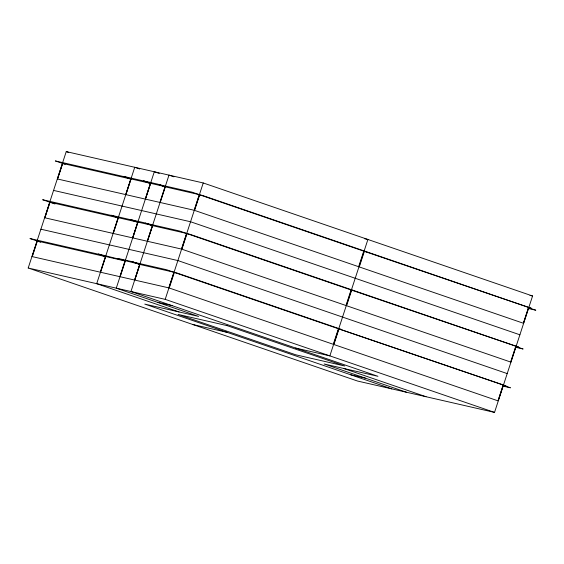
<?xml version="1.0" encoding="UTF-8"?>
<svg xmlns="http://www.w3.org/2000/svg" width="564" height="564" viewBox="0 0 564 564"><rect width="100%" height="100%" fill="white"/><g stroke="black" fill="none" stroke-linecap="round" stroke-linejoin="round"><path stroke-width="0.85" d="M28.2 268.006L66.242 151.603L203.237 182.962L532.571 295.994L494.529 412.397L357.534 381.038L28.2 268.006L165.196 299.357L494.529 412.397M37.161 240.997L32.07 256.578L100.322 272.193L105.412 256.62L98.214 254.145L29.962 238.53L37.161 240.997L105.412 256.62M49.843 202.201L44.753 217.774L112.997 233.397L118.087 217.817L110.897 215.349L42.645 199.726L49.843 202.201L118.087 217.817M62.526 163.398L57.429 178.978L125.68 194.594L130.77 179.021L123.579 176.553L55.328 160.93L62.526 163.398L130.77 179.021M32.247 256.648L37.337 241.075L40.664 242.217M45.19 217.027L50.013 202.272L55.011 203.985M57.606 179.049L62.428 164.293M105.708 256.535L100.568 272.25L119.885 276.677L125.025 260.956L105.708 256.535L98.439 254.04L139.724 264.248L134.563 280.033L120.139 276.734L125.3 260.942M118.384 217.732L113.251 233.454L132.568 237.874L137.708 222.153L130.446 219.664L111.122 215.244L118.384 217.732L137.708 222.153M131.067 178.936L125.927 194.65L145.251 199.078L150.391 183.356L143.129 180.861L123.805 176.44L131.067 178.936L150.391 183.356M137.976 222.145L132.822 237.93L147.246 241.237L152.407 225.445L145.117 222.942L130.686 219.643L137.976 222.145L152.407 225.445M150.658 183.342L145.498 199.134L159.929 202.434L165.09 186.649L157.793 184.146L143.369 180.84L150.658 183.342L165.09 186.649M139.928 264.46L134.817 280.089L168.812 287.873L173.923 272.243L166.704 269.761L132.702 261.978L139.928 264.46L173.923 272.243M152.604 225.656L147.5 241.293L181.495 249.076L186.606 233.44L179.387 230.958L145.385 223.182L152.604 225.656L186.606 233.44M165.287 186.86L160.176 202.49L194.178 210.273L199.289 194.643L192.063 192.162L158.068 184.379L165.287 186.86L199.289 194.643M165.196 299.357L203.237 182.962M341.389 329.425L177.322 273.11L174.332 272.426L169.235 288.007L333.31 344.315L338.4 328.741L506.056 385.945L338.999 328.946L333.902 344.519L497.977 400.835L503.067 385.261M354.072 290.629L190.005 234.314L187.008 233.63L181.918 249.203L345.993 305.519L351.083 289.945L354.671 290.834L518.739 347.149L351.675 290.15L346.585 305.723L510.66 362.039L515.75 346.458M366.755 251.826L202.688 195.511L199.691 194.827L194.601 210.407L358.669 266.716L363.766 251.142L367.354 252.03L531.422 308.346L364.358 251.347L359.268 266.927L523.336 323.235L528.433 307.662M498.421 400.095L503.243 385.332L510.434 387.806L502.757 386.044M510.829 362.109L515.919 346.536L523.117 349.003L515.44 347.248M523.512 323.313L528.602 307.732L535.8 310.207L528.123 308.452M364.485 238.692L367.904 239.481L329.862 355.877L295.614 348.037M530.005 295.409L532.571 295.994M53.566 190.406L190.561 221.758L519.895 334.797M40.883 229.203L177.879 260.561L507.212 373.594M118.003 258.439L132.434 261.745L139.724 264.248M157.434 302.29L172.112 305.646M192.867 324.519L227.116 332.358M350.618 374.75L365.296 378.113M173.931 176.814L168.988 175.122L130.947 291.517L377.943 376.301L324.124 363.977L406.461 392.241M159.252 173.458L154.31 171.759L116.269 288.162L198.598 316.418L144.779 304.102L391.783 388.878M139.731 168.996L134.74 167.282L96.698 283.678L179.028 311.941M199.691 194.827L363.766 251.142M66.242 151.603L68.737 152.463M62.696 163.475L65.198 164.328M187.008 233.63L351.083 289.945M174.332 272.426L338.4 328.741M343.695 368.461L426.031 396.718M227.017 325.611L178.09 314.416L295.712 354.784L344.639 365.987L227.017 325.611"/></g></svg>
